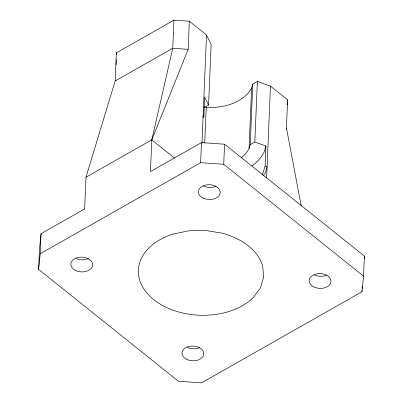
<?xml version="1.0" encoding="UTF-8"?>
<svg xmlns="http://www.w3.org/2000/svg" width="403" height="403" viewBox="0 0 403 403"><rect width="100%" height="100%" fill="white"/><g stroke="black" fill="none" stroke-linecap="round" stroke-linejoin="round"><path stroke-width="0.6" d="M116.205 64.687L116.266 59.704M116.326 54.717L116.346 52.848L173.935 20.15L189.334 21.213L206.502 34.95L211.122 44.451L208.583 105.052L203.973 107.672M173.935 20.15L172.756 48.254L151.795 139.851L150.465 171.567L201.465 142.612L224.562 144.209L364.383 256.071L363.541 276.146L361.959 291.757L201.535 382.85L178.438 381.253L38.617 269.39L39.459 249.316L41.041 233.705L84.65 208.94L85.98 177.224L115.167 80.953L116.346 52.848M38.617 269.39L40.199 253.779L41.041 233.705M85.98 177.224L151.795 139.851L188.156 49.322L189.334 21.213M40.199 253.779L200.623 162.686L201.465 142.612M201.968 143.146L206.502 34.95M202.633 117.107L203.827 117.082L204.669 97.007L208.583 105.052M204.724 142.914L206.215 107.304A44.763 30.301 2.4 0 0 251.603 87.919L252.762 84.071L257.371 81.451L270.478 86.136L287.646 99.868L286.347 129.197M363.541 276.146L223.72 164.283L224.562 144.209M241.246 157.81A44.763 30.301 2.4 0 0 249.064 148.521L251.603 87.919M249.064 148.521L250.223 144.672L252.762 84.071M250.223 144.672L254.832 142.052L257.371 81.451M262.031 174.494A60.596 41.015 2.4 0 0 263.189 172.413L265.088 166.091L265.93 146.017L254.832 142.052M266.625 178.066L270.478 86.136M361.959 291.757L362.01 290.503M362.09 288.619L362.196 286.11M287.153 104.77L287.399 102.317M287.525 101.093L287.646 99.868M364.131 258.57L364.383 256.071M265.93 146.017L264.03 152.339A60.596 41.015 2.4 0 1 251.9 166.096M263.24 175.643L265.255 172.942L267.098 166.807L265.088 166.091M115.167 80.953L172.756 48.254L188.156 49.322M200.623 162.686L223.72 164.283M204.407 107.017L206.215 107.304M151.795 139.851L174.675 158.157M203.122 115.626L203.827 117.082M286.468 127.973L301.202 205.868M326.843 275.148A10.916 7.39 2.4 0 1 314.481 274.952M199.671 347.577A10.916 7.39 2.4 0 1 187.304 347.381M216.043 186.251A10.916 7.39 2.4 0 1 203.681 186.06M88.529 258.661A10.916 7.39 2.4 0 1 76.167 258.464M263.683 277.098L260.439 287.903L253.149 297.676A62.782 42.496 2.4 0 1 153.775 299.63A62.782 42.496 2.4 0 1 173.497 233.957L189.027 230.773L205.374 230.451L221.433 233.015A62.782 42.496 2.4 0 1 262.66 266L263.683 277.098M313.977 286.996A10.916 7.39 2.4 0 0 330.954 281.752A10.916 7.39 2.4 0 0 315.267 274.247A10.916 7.39 2.4 0 0 313.977 286.996M203.177 198.105A10.916 7.39 2.4 0 0 220.154 192.861A10.916 7.39 2.4 0 0 204.472 185.355A10.916 7.39 2.4 0 0 203.177 198.105M75.658 270.509A10.916 7.39 2.4 0 0 92.64 265.265A10.916 7.39 2.4 0 0 76.953 257.764A10.916 7.39 2.4 0 0 75.658 270.509M186.801 359.426A10.916 7.39 2.4 0 0 203.777 354.182A10.916 7.39 2.4 0 0 188.095 346.681A10.916 7.39 2.4 0 0 186.801 359.426"/></g></svg>
